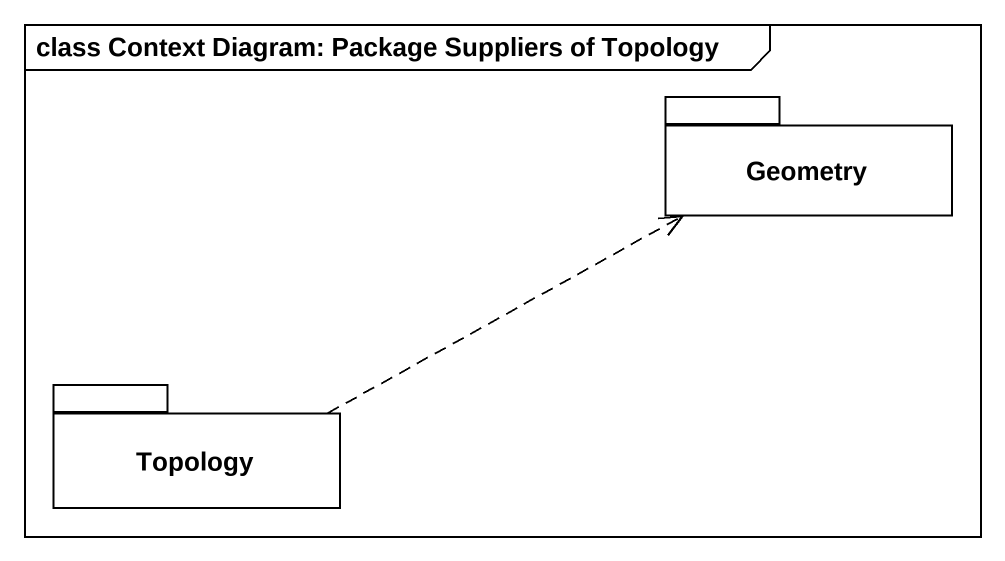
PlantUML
@startuml
mainframe class Context Diagram: Package Suppliers of Topology
package Geometry {
}
package Topology {
}
Topology .right.> Geometry
@enduml
